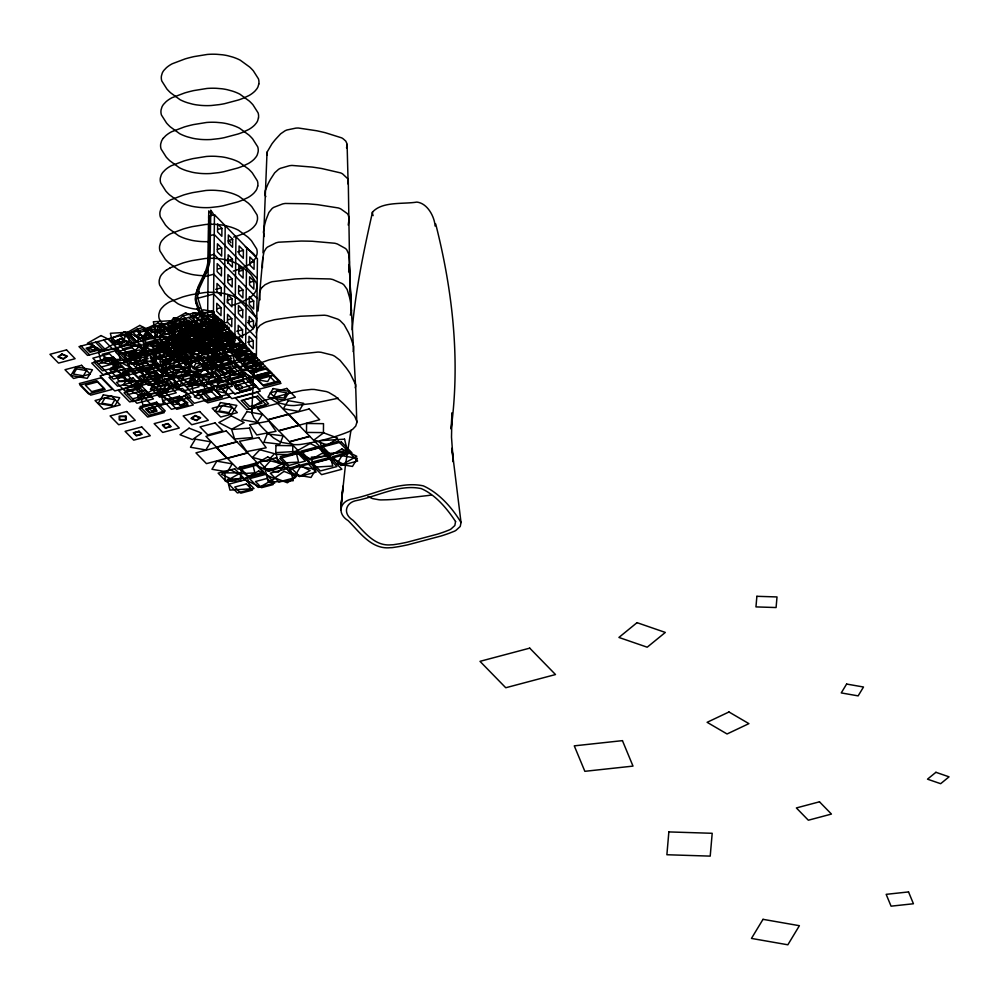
<?xml version="1.0" encoding="UTF-8"?>
<svg xmlns="http://www.w3.org/2000/svg" width="999" height="999" viewBox="0 0 999 999"><rect width="100%" height="100%" fill="white"/><g stroke="black" fill="none" stroke-linecap="round" stroke-linejoin="round"><path stroke-width="1.5" d="M350.324 315.11L351.373 310.951L350.686 303.172A302.884 159.603 0.6 0 0 349.488 297.103L347.128 289.41L343.968 284.965A43.082 22.702 0.6 0 0 342.332 283.654L332.904 279.558A43.069 22.702 0.6 0 0 330.157 278.958L306.556 278.434A302.46 159.378 0.6 0 0 295.067 278.971L272.115 281.706A43.069 22.702 0.6 0 0 269.643 282.555L265.11 284.703L262 287.462M159.977 356.606L163.149 359.852L163.074 368.619L165.572 367.12M213.124 365.584L221.628 367.07L229.995 373.014L230.07 364.26L227.959 362.1M208.566 229.458L208.704 215.322M208.566 230.207L208.441 253.234A90.534 68.132 -44.3 0 1 208.267 258.479A45.117 33.954 -44.3 0 1 205.232 271.94M208.679 218.306L208.754 210.864A50.1 26.399 0.6 0 1 211.388 214.885M210.826 210.314L209.89 261.75L207.53 270.542L199.375 288.286L197.727 295.404A20.979 15.784 -44.3 0 0 197.69 297.627L201.149 308.604A88.836 66.846 -44.3 0 0 206.943 318.231M241.346 342.495L213.424 313.886L214.46 214.685L209.428 216.021L209.328 259.578A44.53 33.504 -44.3 0 1 206.106 272.327A43.257 32.555 -44.3 0 1 205.682 273.164L200.25 283.753A73.352 55.195 -44.3 0 0 198.314 287.724M214.073 324.6L214.111 320.879M214.173 314.922L214.211 311.95M220.517 331.206L220.567 325.986M220.604 322.277L220.642 319.293M220.829 340.347L220.816 342.207L225.986 341.271L231.681 342.395M221.091 307.704L221.004 315.634L216.708 311.238L216.795 303.296L221.091 307.704L216.608 308.891M221.291 287.862L221.216 295.791L216.92 291.396L216.995 283.454L221.291 287.862L215.709 289.348M221.503 268.019L221.416 275.961L217.12 271.553L217.208 263.624L221.503 268.019L217.757 269.018M221.716 248.177L221.628 256.119L217.332 251.711L217.42 243.781L221.716 248.177L217.345 249.338M221.915 228.346L221.84 236.276L217.545 231.88L217.62 223.938L221.915 228.346L217.645 229.483M225.2 225.699L224.163 324.887L213.724 327.66A84.391 63.511 -44.3 0 1 211.813 324.725L211.551 324.3M226.96 337.799L227.023 331.855M227.073 327.385L227.085 325.15M227.322 302.834L227.36 299.113M227.735 263.411L227.784 258.941M227.447 322.24L227.535 314.298L231.83 318.706L231.743 326.636L227.447 322.24L222.04 323.676M232.03 298.863L231.955 306.805L227.66 302.397L227.735 294.468L232.03 298.863L227.897 299.962M232.243 279.021L232.155 286.963L227.859 282.555L227.947 274.625L232.243 279.021L227.797 280.207M232.442 259.191L232.367 267.12L228.072 262.725L228.159 254.782L232.442 259.191L226.723 260.702M232.655 239.348L232.567 247.277L228.284 242.882L228.359 234.952L232.655 239.348L228.434 240.472M233.429 341.433L233.404 344.405L252.722 364.21L252.797 357.517M234.902 335.889L235.939 236.701M239.872 348.027L239.847 351.011A94.068 70.792 -44.3 0 0 239.61 348.813A45.917 34.553 -44.3 0 0 239.485 348.114M239.935 342.083L239.96 339.847M242.557 329.707L242.482 337.65L238.187 333.241L238.262 325.312L242.557 329.707L236.788 331.243M242.769 309.865L242.682 317.807L238.386 313.399L238.474 305.469L242.769 309.865L238.524 311.001M242.982 290.035L242.894 297.964L238.599 293.569L238.686 285.627L242.982 290.035L238.711 291.159M243.182 270.192L243.107 278.122L238.811 273.726L238.886 265.784L243.182 270.192L238.898 271.328M243.394 250.349L243.306 258.291L239.011 253.883L239.098 245.954L243.394 250.349L237.675 251.873M207.03 318.157L213.162 326.436L227.834 336.488A46.304 24.401 0.6 0 1 229.345 337.687L251.036 359.328L256.368 357.904L245.642 346.903L246.678 247.702M246.341 352.41L246.278 357.617L245.342 354.096M253.296 340.709L253.222 348.651L248.926 344.243L249.001 336.313L253.296 340.709L247.702 342.195M253.509 320.879L253.421 328.808L249.126 324.413L249.213 316.471L253.509 320.879L247.602 322.44M253.709 301.036L253.634 308.966L249.338 304.57L249.425 296.628L253.709 301.036L249.425 302.173M253.921 281.194L253.833 289.136L249.55 284.727L249.625 276.798L253.921 281.194L249.575 282.355M254.133 261.363L254.046 269.293L249.75 264.897L249.837 256.955L254.133 261.363L251.323 262.1M255.906 258.017L255.919 256.531L253.409 253.559L245.329 246.828M256.368 357.904L257.417 258.704L214.46 214.685M208.641 221.278L208.654 220.529M208.616 223.514L207.63 317.994L233.404 344.405C221.016 350.199 189.173 356.668 184.865 338.973L193.282 332.105L206.418 336.638C202.298 318.768 170.205 325.349 157.879 331.193L207.63 317.994C212.999 321.591 220.667 326.561 218.981 334.091C213.299 346.703 194.68 344.88 184.865 338.973M461.026 522.514C452.447 508.129 439.11 492.919 423.289 485.851C399.263 480.769 375.749 494.205 352.622 498.876C340.085 500.836 336.388 513.449 348.164 520.654C359.827 532.317 371.503 549.687 390.284 547.689A12.25 6.456 0.6 0 0 392.757 547.564L399.15 546.553A170.379 89.785 0.6 0 0 407.904 544.792L441.271 535.939A170.379 89.785 0.6 0 0 449.163 533.279L454.483 531.181A12.25 6.456 0.6 0 0 456.131 530.219L460.239 526.461L461.026 522.514L452.097 449.862M153.896 337.013L153.883 337.799L143.007 327.572L137.175 329.121L128.721 333.404L124.226 331.943L120.817 334.378L112.138 337.799L163.674 390.621L263.162 364.21L253.059 359.752M213.137 317.595L217.208 316.521L220.217 320.192L87.562 355.407L78.971 346.603L211.626 311.388L280.344 381.818L263.761 386.226L195.042 315.796L195.105 312.65L182.879 315.896L178.459 320.192L173.564 317.794L170.404 323.002L161.875 324.6L158.017 323.102L145.292 328.996L143.007 327.572M200.287 312.437C195.192 305.195 193.694 295.629 198.314 287.724M262.987 252.897L267.033 152.198L271.915 143.881A243.993 128.571 0.6 0 1 275.499 139.385L280.694 133.779L285.065 130.782A34.703 18.282 0.6 0 1 286.888 129.995L295.929 128.109A34.69 18.282 0.6 0 1 298.301 128.009L316.671 130.757A243.644 128.396 0.6 0 1 325.262 132.705L341.708 137.874A34.69 18.282 0.6 0 1 343.231 138.849L345.766 141.096L346.953 143.631A34.703 18.282 0.6 0 1 347.153 144.892L346.528 147.927M191.571 327.41L195.779 331.718L195.642 337.799L196.453 337.175M373.114 215.634A93.706 49.376 0.6 0 1 372.839 214.847L372.365 212.912A6.731 3.546 0.6 0 1 372.452 212.2C382.043 201.186 403.259 204.333 416.845 202.085C427.572 203.247 434.553 216.87 435.089 226.024M251.76 412.437L253.758 371.353A44.505 23.452 0.6 0 1 254.158 369.755L257.492 365.11M187.263 324.937L187.05 328.996L184.815 323.077M258.054 310.989L262.899 257.442L263.998 251.873L266.096 248.389A41.633 21.941 0.6 0 1 267.482 247.078L275.936 242.869A41.633 21.941 0.6 0 1 278.496 242.208L301.186 241.046A292.357 154.058 0.6 0 1 312.35 241.258L334.902 243.257A41.633 21.941 0.6 0 1 337.412 244.006L345.529 248.514A41.633 21.941 0.6 0 1 346.803 249.875L348.826 254.333L349.338 261.85A292.769 154.271 0.6 0 1 349.101 267.732M349.101 267.732L348.663 271.853M352.197 329.782C355.582 290.022 363.736 250.849 372.527 211.988M340.871 507.729L345.442 465.059L350.986 430.232M185.439 328.271L186.076 322.14M205.245 353.384L205.906 347.24M262.899 257.442L262.625 260.252A292.769 154.271 0.6 0 0 262.4 266.134L262.412 267.557M251.923 353.409L254.757 353.908L254.57 355.407L155.082 381.818L156.294 370.741L162.063 370.741L171.666 377.422L174.438 376.036M209.216 240.022L209.103 241.296A20.417 15.36 -44.3 0 0 209.078 242.045A23.152 17.42 -44.3 0 0 209.315 244.967M267.033 152.198L266.983 153.521A34.94 18.407 0.6 0 0 267.183 154.77L267.295 155.195M134.028 350.237L129.308 355.407L228.808 328.996L229.133 327.372L224.775 326.698M348.239 225.075L349.138 218.444L348.214 214.972A39.685 20.904 0.6 0 0 347.315 213.599L340.647 208.828A39.673 20.904 0.6 0 0 338.436 207.967L317.52 204.67A278.609 146.816 0.6 0 0 306.993 203.784L285.239 203.459A39.673 20.904 0.6 0 0 282.667 203.921L273.714 207.367A39.685 20.904 0.6 0 0 272.103 208.516L268.881 212.5L266.146 219.493A278.996 147.015 0.6 0 0 264.61 225.037L263.411 232.168L264.323 236.488M143.656 345.092L145.891 351.011L146.541 348.039M209.99 348.164L212.824 355.407L213.586 351.848M187.7 326.036L187.05 328.996L189.211 322.377L200.075 319.493M172.065 364.872L174.076 366.945L171.666 377.422L169.268 376.248M348.151 184.116L347.103 144.48M212.824 355.407L214.548 348.901L209.715 343.943M163.674 390.621L166.533 380.045L164.81 378.284M169.793 376.973L180.257 386.226L183.117 375.649L181.393 373.888M162.825 345.367L162.475 346.603L159.578 337.4L160.389 334.44M159.578 337.4L170.841 338.336L172.053 333.903M204.058 323.089L203.634 324.6L201.848 320.155M204.57 321.266L204.995 319.755L207.705 319.043M228.846 349.263L229.408 351.011L229.907 349.2M146.029 330.669L140.197 332.217L137.3 342.207L136.388 341.758M145.891 351.011L148.052 344.38L158.916 341.508M187.937 350.187L187.65 351.011L195.717 349.5L206.044 351.161L207.542 348.451M205.12 345.442L204.233 346.603L196.803 341.283L197.627 338.898M190.235 331.93L181.943 334.078L179.058 342.207L170.841 338.336M150.387 357.255L154.483 359.815L156.818 353.371L167.67 350.487M222.889 363.186L221.416 364.21L223.739 357.767L234.603 354.882M226.985 333.042L237.4 337.799L137.899 364.21L141.034 355.981L149.176 353.821M211.101 363.311L204.832 368.619L197.515 360.639L192.158 362.762L188.249 373.014L185.514 371.69L196.84 381.818L201.586 371.353L204.982 368.918L213.424 377.422L211.813 366.084M216.109 358.229L207.954 360.389L204.832 368.619L203.421 368.144M170.966 333.154L162.288 325.312L158.142 327.535L153.883 337.799L155.719 336.226M205.12 271.915L197.927 287.188L195.654 295.954A20.979 15.784 -44.3 0 0 195.617 298.177L199.076 309.153M138.411 341.121L137.3 342.207L128.896 333.778L125.487 336.213L120.729 346.603L129.258 345.005L139.173 346.74L140.747 344.143M189.448 328.621L192.283 322.677M199.063 352.847L201.91 346.903M236.663 337.437L239.51 337.999L245.991 346.603L146.491 373.014L156.281 360.065M174.038 329.333L170.467 333.404L180.332 324.737L181.905 322.14M221.628 367.07L223.202 364.46M252.397 357.804L254.757 353.908M176.211 353.246L184.827 354.807L188.149 349.538M163.199 138.362L165.634 135.802A41.933 22.09 0.6 0 1 167.894 134.016A37.313 19.668 0.6 0 1 171.578 131.768L184.415 126.923A95.629 50.387 0.6 0 1 193.344 124.613L206.606 122.465A37.313 19.668 0.6 0 1 212.263 122.24A41.933 22.09 0.6 0 1 216.371 122.34L221.753 122.815A33.629 17.72 0.6 0 1 226.935 123.714L231.818 125.037A41.933 22.09 0.6 0 1 235.252 126.261A37.313 19.668 0.6 0 1 239.573 128.234L248.951 135.065A96.466 50.837 0.6 0 1 252.635 138.849L257.717 146.828A37.375 19.693 0.6 0 1 258.242 149.813A41.958 22.103 0.6 0 1 258.104 151.973L257.28 154.808A33.554 17.682 0.6 0 1 256.119 156.868L254.495 158.841A39.985 21.066 0.6 0 1 250.936 161.863A37.2 19.605 0.6 0 1 248.276 163.549L242.332 166.333A66.259 34.915 0.6 0 1 237.7 168.019L223.876 171.691A66.259 34.915 0.6 0 1 218.531 172.652L210.714 173.514A37.2 19.605 0.6 0 1 206.556 173.651A39.985 21.066 0.6 0 1 199.763 173.364L195.754 172.889A33.554 17.682 0.6 0 1 191.883 172.165L187 170.841A41.958 22.103 0.6 0 1 183.566 169.63A37.375 19.693 0.6 0 1 179.258 167.657L169.88 160.814A96.466 50.837 0.6 0 1 166.184 157.03L161.114 149.051A37.313 19.668 0.6 0 1 160.589 146.079A41.933 22.09 0.6 0 1 160.714 143.906L161.551 141.071A33.629 17.72 0.6 0 1 163.199 138.362M159.353 330.244L160.452 330.257M160.427 330.494L159.365 330.482M175.275 336.351L176.361 336.376M171.766 341.396L172.852 341.408M176.336 336.613L168.094 330.869A96.466 50.837 0.6 0 1 164.41 327.085L159.328 319.106A37.313 19.668 0.6 0 1 158.804 316.121A41.933 22.09 0.6 0 1 158.941 313.961L159.765 311.126A33.629 17.72 0.6 0 1 161.413 308.404L163.848 305.856A41.933 22.09 0.6 0 1 166.109 304.058A37.313 19.668 0.6 0 1 169.793 301.81L182.63 296.965A95.629 50.387 0.6 0 1 191.558 294.668L204.832 292.52A37.313 19.668 0.6 0 1 210.477 292.282A41.933 22.09 0.6 0 1 214.585 292.382L219.98 292.869A33.629 17.72 0.6 0 1 225.162 293.768L230.045 295.092A41.933 22.09 0.6 0 1 233.479 296.303A37.313 19.668 0.6 0 1 237.787 298.289L247.165 305.12A96.466 50.837 0.6 0 1 250.861 308.903L255.931 316.883A37.375 19.693 0.6 0 1 256.456 319.867A41.958 22.103 0.6 0 1 256.318 322.028L255.494 324.862A33.554 17.682 0.6 0 1 254.333 326.923L252.71 328.883A39.985 21.066 0.6 0 1 249.151 331.918A37.2 19.605 0.6 0 1 246.503 333.591L240.559 336.376A66.259 34.915 0.6 0 1 235.914 338.074L222.103 341.733A66.259 34.915 0.6 0 1 216.746 342.694L208.928 343.569A37.2 19.605 0.6 0 1 204.77 343.706A39.985 21.066 0.6 0 1 197.977 343.419L193.968 342.944A33.554 17.682 0.6 0 1 190.097 342.22L185.215 340.896A41.958 22.103 0.6 0 1 181.793 339.685A37.375 19.693 0.6 0 1 177.472 337.699L175.3 336.613M172.79 341.683L171.753 341.608M187.787 325.249L188.886 325.262M188.861 325.499L187.8 325.474M172.115 346.79L173.202 346.815M173.202 347.028L172.115 347.028M175.724 351.885L176.811 351.91M197.44 327.173L198.526 327.197M176.786 352.147L175.762 352.16M198.501 327.435L197.427 327.385M208.691 318.956L209.79 318.968M209.765 319.205L208.716 319.205M181.506 356.418L182.605 356.443M182.58 356.668L181.556 356.693M192.869 348.114L193.956 348.139M214.473 323.476L215.572 323.501M193.943 348.351L192.932 348.414M215.547 323.738L214.498 323.738M218.094 328.571L219.181 328.596M219.168 328.808L218.094 328.808M202.472 350.037L203.571 350.062M203.496 350.337L202.472 350.274M218.431 333.978L219.53 333.991M214.922 339.011L216.021 339.036M219.505 334.228L218.444 334.215M215.996 339.273L214.947 339.273M212.712 349.937L213.811 349.95M213.786 350.187L212.737 350.187M222.327 348.102L223.426 348.127M223.351 348.401L222.315 348.314M230.844 345.117L231.93 345.142M231.93 345.354L230.844 345.354M229.408 351.011L234.315 345.167M174.363 328.958L175.012 328.221M217.27 327.697L212.225 333.404L211.126 329.695M236.85 356.843L237.987 359.815L242.27 355.032M243.556 353.609L244.842 352.172M169.917 352.435L171.066 355.407L175.462 350.599M199.613 356.119L196.241 359.815L184.827 354.807M193.094 351.66L198.214 346.166M193.157 329.358L198.289 323.863M185.402 336.151L179.058 342.207L177.51 340.072M206.044 351.161L196.241 359.815L194.655 358.666M129.308 355.407L139.173 346.74M198.014 343.494L206.418 336.638M195.042 315.796L203.546 309.84L213.461 311.576L211.626 311.388M187.612 349.775L195.017 345.08M196.353 330.457L203.784 325.761M146.491 373.014L148.314 372.015M178.496 325.699L177.697 325.724M181.756 363.137L179.133 363.848M170.155 267.807L182.992 262.962A95.629 50.387 0.6 0 1 191.92 260.652L205.182 258.504A37.313 19.668 0.6 0 1 210.839 258.279A41.933 22.09 0.6 0 1 214.935 258.379L220.329 258.853A33.629 17.72 0.6 0 1 225.512 259.765L230.394 261.076A41.933 22.09 0.6 0 1 233.828 262.3A37.313 19.668 0.6 0 1 238.137 264.273L247.527 271.116A96.466 50.837 0.6 0 1 251.211 274.887L256.281 282.867A37.375 19.693 0.6 0 1 256.805 285.851A41.958 22.103 0.6 0 1 256.681 288.012L255.844 290.846A33.554 17.682 0.6 0 1 254.695 292.907L253.072 294.88A39.985 21.066 0.6 0 1 249.513 297.914A37.2 19.605 0.6 0 1 246.853 299.588L240.909 302.372A66.259 34.915 0.6 0 1 236.276 304.058L232.917 305.095M155.082 381.818L156.743 380.994M157.305 380.719L158.404 380.169M137.899 364.21L140.047 363.186M141.346 362.575L142.208 362.162M168.282 327.635L168.843 327.572M190.409 372.14L188.249 373.014L179.907 365.397L174.076 366.945M191.496 371.703L193.119 371.054M168.019 327.085L168.631 327.048M206.094 321.953L215.484 318.381M175.799 357.23L185.19 353.658M183.042 347.177L192.545 343.681M198.789 331.843L208.379 328.409M177.697 325.224L178.384 325.224M208.766 324.013L218.656 320.829M172.627 354.782L182.517 351.586M233.629 237.075L236.988 236.039A66.259 34.915 0.6 0 0 241.621 234.353L247.565 231.568A37.2 19.605 0.6 0 0 250.225 229.895A39.985 21.066 0.6 0 0 253.783 226.86L255.407 224.887A33.554 17.682 0.6 0 0 256.556 222.827L257.392 219.992A41.958 22.103 0.6 0 0 257.517 217.832A37.375 19.693 0.6 0 0 257.005 214.847L251.923 206.868A96.466 50.837 0.6 0 0 248.239 203.084L238.848 196.254A37.313 19.668 0.6 0 0 234.54 194.281A41.933 22.09 0.6 0 0 231.106 193.057L226.224 191.746A33.629 17.72 0.6 0 0 221.041 190.834L215.659 190.359A41.933 22.09 0.6 0 0 211.551 190.26A37.313 19.668 0.6 0 0 205.894 190.484L192.632 192.632A95.629 50.387 0.6 0 0 183.704 194.942L170.866 199.788A37.313 19.668 0.6 0 0 167.183 202.035A41.933 22.09 0.6 0 0 164.91 203.821L162.487 206.381A33.629 17.72 0.6 0 0 160.839 209.091L160.002 211.925A41.933 22.09 0.6 0 0 159.877 214.098A37.313 19.668 0.6 0 0 160.402 217.07L165.472 225.062A96.466 50.837 0.6 0 0 169.156 228.833L178.546 235.677A37.375 19.693 0.6 0 0 182.854 237.65A41.958 22.103 0.6 0 0 186.289 238.873L191.171 240.185A33.554 17.682 0.6 0 0 195.042 240.909L199.051 241.383A39.985 21.066 0.6 0 0 205.844 241.671A37.2 19.605 0.6 0 0 208.591 241.608M233.267 271.091L236.626 270.055A66.259 34.915 0.6 0 0 241.271 268.356L247.215 265.572A37.2 19.605 0.6 0 0 249.875 263.898A39.985 21.066 0.6 0 0 253.434 260.864L255.045 258.891A33.554 17.682 0.6 0 0 256.206 256.843L257.03 254.008A41.958 22.103 0.6 0 0 257.168 251.848A37.375 19.693 0.6 0 0 256.643 248.863L251.573 240.884A96.466 50.837 0.6 0 0 247.877 237.1L238.499 230.257A37.313 19.668 0.6 0 0 234.191 228.284A41.933 22.09 0.6 0 0 230.757 227.073L225.874 225.749A33.629 17.72 0.6 0 0 220.692 224.85L215.297 224.363A41.933 22.09 0.6 0 0 211.189 224.263A37.313 19.668 0.6 0 0 205.544 224.5L192.27 226.636A95.629 50.387 0.6 0 0 183.354 228.946L170.504 233.791A37.313 19.668 0.6 0 0 166.821 236.039A41.933 22.09 0.6 0 0 164.56 237.837L162.125 240.384A33.629 17.72 0.6 0 0 160.477 243.107L159.653 245.941A41.933 22.09 0.6 0 0 159.515 248.102A37.313 19.668 0.6 0 0 160.04 251.086L165.122 259.066A96.466 50.837 0.6 0 0 168.806 262.849L178.184 269.68A37.375 19.693 0.6 0 0 182.505 271.666A41.958 22.103 0.6 0 0 185.926 272.877L190.809 274.201A33.554 17.682 0.6 0 0 194.68 274.925L198.689 275.399A39.985 21.066 0.6 0 0 204.121 275.674M195.392 298.888L213.636 294.043L256.581 338.062M199.95 313.324L198.976 311.713A49.987 37.612 -44.3 0 1 197.315 308.479L200.324 307.667M185.589 318.756L163.749 324.55L175.062 336.139L196.903 330.344L182.879 315.896M213.424 313.886L202.947 316.671A83.466 62.8 -44.3 0 1 201.298 314.161M187.362 323.089L200.662 319.555M227.597 319.83L231.83 318.706M122.865 348.801L139.448 344.405M164.323 337.799L180.906 333.404L189.498 342.207L172.914 346.603M205.782 326.798L222.365 322.402M208.154 323.002L211.326 326.248L214.036 325.524M161.251 339.997L200.637 329.545L209.228 338.349L192.645 342.757L184.053 333.953M206.855 327.897L223.439 323.501M195.779 331.718L207.605 328.584M146.204 345.092L158.029 341.958M207.717 328.771L197.54 331.468L195.642 337.799L194.38 330.856L191.234 327.56M123.014 354.308L139.598 349.9L148.189 358.703L127.46 364.21L136.051 373.014M168.619 342.207L152.035 346.603L160.627 355.407M181.056 338.898L197.64 334.503L206.231 343.306M210.077 331.193L226.661 326.798M211.376 332.317L223.589 329.071M98.364 363.661L110.577 360.414L116.908 366.908M214.485 335.502L226.698 332.255M127.31 358.703L110.727 363.112L102.148 354.308L118.731 349.9L148.789 380.719L132.205 385.114L123.614 376.311M131.456 357.605L148.039 353.209M168.769 347.702L152.185 352.11L143.594 343.306L160.177 338.898L169.842 348.801L186.426 344.405M230.956 331.206L193.644 341.109L185.052 332.305L201.636 327.897L210.227 336.7M192.72 342.62L208.978 338.311M101.436 366.958L118.019 362.562L109.44 353.758L92.857 358.154L113.249 379.071L202.385 355.407L210.976 364.21L194.393 368.619L153.584 326.798M215.447 336.7L232.03 332.305M129.458 360.914L112.875 365.309L121.466 374.113M133.604 359.815L150.187 355.407M175.062 348.801L191.646 344.405L200.237 353.209M216.521 337.799L233.104 333.404M218.669 340.01L235.252 335.602M122.215 367.058L109.99 370.304L116.321 376.798L128.534 373.551M163.149 359.852L174.001 356.968M214.548 348.901L224.725 346.203M213.137 349.5L226.436 345.979M158.779 364.21L109.028 377.41L117.62 386.213L134.203 381.818L125.612 373.014M241.696 342.207L162.924 363.112L154.333 354.308L170.916 349.9L217.083 397.227M201.636 353.908L205.707 352.822M227.26 348.813L243.843 344.405M241.646 347.964L245.642 346.903M184.877 364.21L201.461 359.815M230.482 352.11L247.065 347.702M233.928 349.413L237.088 352.659L249.3 349.413L254.57 355.407M146.641 378.521L163.224 374.113L154.633 365.309M192.245 366.408L175.662 370.816L167.07 362.013M204.683 363.112L221.266 358.716L212.675 349.912M233.704 355.407L250.274 351.011M152.934 379.62L169.518 375.212M190.247 369.717L173.664 374.113L165.072 365.309M235.851 357.617L252.422 353.209M166.533 380.045L171.503 378.733M183.117 375.649L188.087 374.325M193.469 373.014L210.052 368.619L177.834 335.602M239.061 360.914L255.644 356.506M230.07 364.26L240.934 361.376M153.084 385.114L169.668 380.719L178.259 389.523M198.689 373.014L182.105 377.422L190.697 386.226M240.135 362.013L256.718 357.617M128.284 394.468L144.867 390.072L153.459 398.876L136.875 403.271L126.336 392.332M196.691 376.323L213.274 371.915M242.282 364.21L258.866 359.815M202.023 376.361L214.236 373.114L220.567 379.608L208.341 382.842M132.655 398.813L144.88 395.579L138.549 389.086M159.528 391.72L142.944 396.128L134.353 387.325L150.936 382.917L176.698 409.328L193.282 404.932L184.703 396.128L168.119 400.524M248.726 370.816L265.309 366.421M205.27 385.127L221.853 380.719L211.126 369.717L227.71 365.309L236.288 374.113M250.874 373.014L267.457 368.619M208.491 388.424L225.075 384.016L234.74 393.931L251.323 389.523L242.732 380.719L226.149 385.127M254.096 376.323L270.679 371.915M213.711 388.424L197.128 392.819L205.719 401.623L222.302 397.227L196.541 370.816M255.17 377.422L271.753 373.014M226.398 385.164L242.657 380.856M170.267 402.722L153.684 407.13L145.092 398.326M211.713 391.72L195.13 396.128L186.551 387.325L244.58 371.915L253.172 380.719L236.588 385.127L227.997 376.323M215.859 390.621L232.442 386.226L223.851 377.422M257.317 379.62L273.901 375.224M233.666 392.819L194.281 403.284L185.702 394.48L202.273 390.072L210.864 398.876M262.687 385.127L279.27 380.719M234.827 393.793L251.074 389.485M338.349 398.201L312.962 403.434L294.368 405.532A20.929 11.026 0.6 0 1 291.271 405.494A38.424 20.255 0.6 0 1 288.311 405.269L276.885 402.422A44.805 23.614 0.6 0 1 274.625 401.323L270.18 398.139M169.593 343.419L157.168 346.641L163.449 353.234L175.886 350.012L166.383 340.035L178.809 336.813L185.102 343.419L172.665 346.628M167.008 344.942L170.155 348.239L182.58 345.017L183.217 345.766M186.264 343.918L187.113 344.193M210.889 326.061L221.491 323.576M169.793 352.035L180.394 349.538M179.92 343.893L191.021 342.095M200.25 333.454L211.401 331.718M212.387 328.196L223.589 326.548M167.695 349.051L178.896 347.402M213.274 330.369L224.862 329.695M166.421 345.904L178.009 345.229M186.426 344.618L186.264 344.655M200.737 335.239L212.412 335.314M178.871 340.284L190.547 340.359M213.411 332.53L225.062 332.967M166.221 342.645L177.872 343.082M193.282 332.105C173.801 328.184 163.436 349.4 183.654 357.605M198.339 309.403L194.33 308.928A33.554 17.682 0.6 0 1 190.459 308.204L185.577 306.893A41.958 22.103 0.6 0 1 182.143 305.669A37.375 19.693 0.6 0 1 177.834 303.696L168.444 296.853A96.466 50.837 0.6 0 1 164.76 293.082L159.69 285.102A37.313 19.668 0.6 0 1 159.166 282.118A41.933 22.09 0.6 0 1 159.291 279.957L160.127 277.11A33.629 17.72 0.6 0 1 161.776 274.4L164.198 271.84A41.933 22.09 0.6 0 1 166.471 270.055M196.803 341.283L185.439 340.11L187.65 351.011L184.49 347.265M212.812 334.628L224.138 336.213M167.145 339.398L178.471 340.971M206.056 316.034L200.387 315.047L203.634 324.6L203.634 322.777M173.564 317.794L180.644 319.043M170.404 323.002L180.332 324.737M244.53 357.867L252.335 359.428M220.529 361.114L223.364 361.613M153.596 356.718L156.431 357.205M146.204 361.176L154.708 362.662M233.466 336.925L234.453 337.15M235.427 337.362L237.4 337.799M211.476 336.563L221.965 339.348M169.318 336.263L179.808 339.036M211.551 317.207L220.217 320.192M124.226 331.943L128.896 333.778M120.817 334.378L125.487 336.213M202.647 368.007L204.982 368.918M198.077 369.992L201.586 371.353M209.453 338.236L218.469 342.207M172.815 333.404L181.83 337.375M200.449 344.867L204.233 346.603L204.32 338.411L201.411 335.439M219.118 330.457L213.724 327.66M220.467 331.131L221.79 331.805M158.017 323.102L162.288 325.312M153.871 325.312L158.142 327.535M222.452 332.155L223.426 332.667M367.907 496.491L372.577 498.601L378.783 499.737A11.001 5.794 0.6 0 0 380.994 499.912L387 499.787A152.997 80.619 0.6 0 0 395.392 499.275L428.259 495.504A152.997 80.619 0.6 0 0 431.243 495.017M195.467 359.215L197.515 360.639M190.11 361.326L192.158 362.762M158.466 327.048L165.434 332.043M225.874 343.531L232.792 348.539M206.83 339.523L213.624 344.58M177.66 331.031L184.453 336.089M233.604 341.383A73.339 55.195 -44.3 0 1 233.366 344.418L226.798 337.849L217.832 331.905A69.306 36.526 0.6 0 1 209.653 325.774M163.074 325.399L169.318 330.644M162.525 368.156L163.074 368.619L159.815 361.638M221.99 344.917L228.184 350.174M210.314 256.219L209.603 255.544L214.048 254.37L256.993 298.389M247.702 356.306L254.795 363.661L254.57 361.476M246.303 354.957L245.617 354.27M257.205 278.546L214.261 234.528L209.378 235.826A46.891 24.713 0.6 0 1 210.352 237.325M256.793 318.219L213.848 274.201L203.883 276.848A42.083 22.178 0.6 0 0 204.308 277.997M217.208 316.521L228.808 328.996M249.3 349.413L242.982 342.932L245.991 346.603M275.012 381.78L268.681 375.287L256.468 378.534L262.799 385.015M207.829 323.089L212.038 327.41L212.225 333.404L211.326 326.248M233.591 349.5L237.799 353.821L221.553 358.129L217.345 353.821M195.105 312.65L197.215 314.81M190.896 316.895L199.488 325.699M220.966 347.702L212.375 338.898L195.792 343.306L204.383 352.11M233.853 360.914L242.432 369.717M188.823 317.445L197.415 326.248M221.041 350.462L212.45 341.658L150.262 358.154L158.853 366.958M200.499 329.782L215.235 344.88L186.788 352.422L172.053 337.325M195.142 326.735L188.823 320.254L170.379 325.15L176.711 331.631M245.779 378.633L252.11 385.127L239.897 388.361L233.566 381.88M217.008 353.908L220.18 357.142L221.416 364.21M182.605 319.093L191.196 327.897M211.001 350.462L217.782 357.405L204.708 360.876L197.927 353.933M234.453 374.5L227.685 367.557L214.61 371.029L221.378 377.972M182.605 321.903L188.923 328.384M178.459 320.192L229.995 373.014M176.598 323.501L182.929 329.982M174.313 321.291L182.904 330.095M206.531 354.308L215.122 363.112L231.706 358.716L223.114 349.912L204.458 354.857L195.866 346.054M217.27 365.309L225.849 374.113M172.24 321.84L180.831 330.644M204.795 357.142L207.954 360.389M170.167 322.39L178.759 331.193M213.124 366.408L221.703 375.212M166.021 323.501L174.613 332.305M161.875 324.6L213.424 377.422M221.004 396.116L214.685 389.622L202.46 392.869L208.791 399.35M166.671 345.105L170.879 349.413L154.633 353.721L150.412 349.413M149.438 327.897L158.029 336.7M145.292 328.996L196.84 381.818M143.232 329.545L151.811 338.349M166.845 353.758L175.437 362.562M137.175 329.121L140.197 332.217M137.013 331.193L145.592 339.997M143.831 340.06L148.052 344.38M150.087 349.5L153.247 352.747L154.483 359.815M132.867 332.292L141.446 341.096M175.812 376.311L184.403 385.114M128.721 333.404L180.257 386.226M126.648 333.953L135.227 342.757M124.575 334.503L133.154 343.306M137.874 352.747L141.034 355.981M120.429 335.602L129.008 344.405M144.043 359.815L152.635 368.619M165.822 392.819L174.413 401.623L190.984 397.227L182.405 388.424L132.655 401.623L124.063 392.819L140.647 388.424L149.238 397.227M107.992 338.898L116.583 347.702M103.846 339.997L112.437 348.801M97.627 341.646L106.219 350.449M129.833 374.662L121.241 365.859L102.585 370.816L94.006 362.013L110.577 357.605L119.168 366.408M95.554 342.195L104.146 350.999M91.409 343.306L100 352.11M81.044 346.054L89.635 354.857M245.279 353.921L240.26 348.239M178.796 330.781L181.943 334.078M179.445 341.72L182.58 345.017M207.018 322.927L209.778 325.736A57.393 30.245 0.6 0 1 205.007 318.693M168.244 323.926L173.177 329.533M218.132 346.004L223.014 351.636M183.541 346.141L184.166 346.89M176.811 339.136L177.335 339.835M201.91 315.959L200.699 314.011M200.487 314.185L201.224 315.347A27.398 14.436 0.6 0 0 201.81 316.221M203.858 340.297L207.442 346.178M183.841 329.42L187.425 335.302M243.356 362.912L246.578 368.619L242.307 358.778M173.876 322.852L177.223 328.771M176.436 358.516L179.658 364.21L175.387 354.383M200.324 313.361L198.489 309.415M214.098 346.765L217.395 352.697M210.327 322.14L209.852 321.266M265.846 196.678L265.609 196.229A37.562 19.793 0.6 0 1 265.072 194.905L265.185 190.821L267.894 184.253A262.312 138.224 0.6 0 1 270.554 179.196L274.663 172.839L278.559 169.331A37.313 19.655 0.6 0 1 280.307 168.356L289.448 165.709A37.3 19.655 0.6 0 1 291.958 165.434L312.212 167.07A261.938 138.024 0.6 0 1 321.853 168.556L340.671 172.914A37.3 19.655 0.6 0 1 342.545 173.851L347.714 178.709A37.313 19.655 0.6 0 1 348.264 180.032L349.862 282.492L355.569 386.201A44.805 23.614 0.6 0 1 355.169 387.799M217.395 334.94L220.816 342.207L216.396 331.83M160.689 342.17L162.475 346.603M254.27 375.262L253.696 373.039M198.264 308.728L197.939 307.342M226.798 337.849L225.974 334.365M179.857 322.202L181.331 328.321M209.99 347.202L211.438 353.321M435.701 223.988C452.697 290.921 460.452 360.289 451.086 429.021L452.023 412.837L451.498 437.137L453.284 461.963L451.86 448.289M223.601 322.365L224.126 325.199L223.539 322.015M260.027 299.862L259.615 292.632L260.914 288.898A43.082 22.702 0.6 0 1 262 287.462M237.088 352.659L237.987 359.815M170.155 348.239L171.066 355.407M252.497 362.025L252.722 364.21M351.373 310.951L349.275 264.797L351.086 306.081M356.768 421.64L355.632 384.515L350.212 373.626A312.912 164.885 0.6 0 0 346.079 367.682L339.997 360.277L334.702 356.231A44.505 23.452 0.6 0 0 332.442 355.132L321.066 352.285A44.493 23.452 0.6 0 0 318.019 352.048L294.23 354.695A312.462 164.66 0.6 0 0 283.029 356.78L269.043 359.89L261.451 362.612A44.493 23.452 0.6 0 0 260.764 362.999M161.988 367.694L162.063 370.741M256.268 332.979L256.768 329.945A43.993 23.189 0.6 0 1 257.53 328.409L260.015 325.399L264.073 322.914A43.993 23.177 0.6 0 1 266.371 321.89L274.463 319.705L288.936 317.582A308.916 162.787 0.6 0 1 300.424 316.258L324.425 315.209A43.993 23.177 0.6 0 1 327.36 315.634L337.874 319.168A43.993 23.189 0.6 0 1 339.847 320.392L344.106 324.687L348.351 332.342A309.365 163.024 0.6 0 1 351.036 338.424L353.609 346.266L353.359 351.086A44.293 23.339 0.6 0 1 353.134 351.598M200.562 340.522L200.587 346.678M190.697 328.933L190.722 335.077M166.346 270.242A37.313 19.668 0.6 0 1 170.03 268.007M253.996 357.904A45.892 34.54 -44.3 0 1 254.508 361.488M210.739 210.327A49.376 26.024 0.6 0 1 213.898 215.26M240.722 341.396A28.659 15.097 0.6 0 1 239.023 340.559M250.712 357.917A43.719 32.892 -44.3 0 1 250.999 359.34M209.303 240.035A21.803 11.489 0.6 0 0 209.34 240.672A24.638 18.544 -44.3 0 1 209.291 237.687M213.611 327.722A42.283 22.278 0.6 0 1 207.38 323.301M205.357 321.191A42.283 22.278 0.6 0 1 202.635 316.695M224.4 333.191A54.308 28.621 0.6 0 1 228.396 335.789M219.443 319.518A58.766 30.969 0.6 0 1 222.29 320.517M209.378 216.034A49.126 25.887 0.6 0 1 210.227 217.595M197.29 304.882A24.313 12.812 0.6 0 1 195.542 298.888M198.689 293.269A44.043 33.142 -44.3 0 1 199.313 291.995M200.212 311.863A21.079 11.114 0.6 0 1 197.303 308.466M228.222 241.109A2.797 1.474 0.6 0 1 230.744 242.732M248.227 320.691A2.797 1.474 0.6 0 1 248.289 323.114M204.87 318.781A88.836 66.846 -44.3 0 1 199.138 309.103M217.745 331.98A89.048 67.008 -44.3 0 1 212.999 324.338M252.048 359.165A45.892 34.54 -44.3 0 1 252.435 362.038M244.655 352.048A47.09 35.44 -44.3 0 1 245.304 354.108M205.507 321.104A103.347 77.76 -44.3 0 1 204.096 319.193M306.581 423.489L306.481 432.417L323.426 432.592L323.514 423.663L306.581 423.489M455.569 521.54L454.845 525.511L451.111 528.933A11.139 5.869 0.6 0 1 449.612 529.807L444.78 531.718A154.882 81.618 0.6 0 1 437.599 534.128L407.267 542.182A154.882 81.618 0.6 0 1 399.3 543.793L393.494 544.705A11.139 5.869 0.6 0 1 391.258 544.817C374.175 546.628 363.561 530.844 352.959 520.242C342.245 513.686 345.617 502.222 357.018 500.437C378.034 496.203 399.413 483.978 421.253 488.598C435.714 494.88 447.19 508.803 455.569 521.54M275.961 445.467L275.712 454.37L292.607 454.632L292.844 445.729L275.961 445.467M174.962 325.699L172.977 348.526L216.321 349.9L218.306 327.073L174.962 325.699M186.039 332.18L185.115 342.782L205.245 343.419L206.169 332.817L186.039 332.18M668.855 831.917L666.882 854.744L710.214 856.118L712.2 833.291L668.855 831.917M756.88 596.303L755.956 606.905L776.086 607.542L777.01 596.94L756.88 596.303M342.969 486.351L340.759 509.64L342.969 486.351M356.743 422.727L355.744 426.036L352.909 429.058A38.661 20.367 0.6 0 1 351.173 430.332A21.066 11.101 0.6 0 1 349.101 431.543C333.529 437.937 316.983 442.058 300.349 444.48A21.066 11.101 0.6 0 1 297.252 444.642A38.661 20.367 0.6 0 1 294.255 444.617L282.193 442.52A45.08 23.751 0.6 0 1 279.683 441.57L273.439 437.874L265.622 430.856A314.835 165.896 0.6 0 1 260.102 425.199L253.821 417.769L251.773 412.962A44.78 23.601 0.6 0 1 251.785 411.338L252.784 408.029L255.607 405.045A44.768 23.589 0.6 0 1 257.367 403.721L264.285 400.487L277.485 396.466A314.385 165.672 0.6 0 1 288.149 393.643L302.148 390.434L311.238 389.423A44.768 23.589 0.6 0 1 314.31 389.46L326.323 391.558A44.78 23.601 0.6 0 1 328.846 392.507L335.09 396.203L342.907 403.221A314.835 165.896 0.6 0 1 348.426 408.878L354.707 416.308L356.755 421.103A45.08 23.751 0.6 0 1 356.743 422.727M182.48 332.817L184.028 332.879L182.492 332.792M204.133 331.268L205.644 331.331L204.146 331.206M207.268 342.694L208.803 342.757L207.293 342.607M258.816 83.953L257.992 86.788A33.554 17.682 0.6 0 1 256.83 88.849L255.207 90.822A39.985 21.066 0.6 0 1 251.648 93.844A37.2 19.605 0.6 0 1 248.988 95.529L243.044 98.302A66.259 34.915 0.6 0 1 238.411 100L224.588 103.671A66.259 34.915 0.6 0 1 219.243 104.62L211.426 105.494A37.2 19.605 0.6 0 1 207.268 105.632A39.985 21.066 0.6 0 1 200.474 105.345L196.466 104.87A33.554 17.682 0.6 0 1 192.595 104.146L187.712 102.822A41.958 22.103 0.6 0 1 184.278 101.611A37.375 19.693 0.6 0 1 179.97 99.638L170.592 92.795A96.466 50.837 0.6 0 1 166.895 89.011L161.826 81.031A37.313 19.668 0.6 0 1 161.301 78.059A41.933 22.09 0.6 0 1 161.438 75.887L162.263 73.052A33.629 17.72 0.6 0 1 163.911 70.342L166.346 67.782A41.933 22.09 0.6 0 1 168.606 65.996A37.313 19.668 0.6 0 1 172.29 63.749L185.127 58.891A95.629 50.387 0.6 0 1 194.056 56.593L207.317 54.446A37.313 19.668 0.6 0 1 212.974 54.208A41.933 22.09 0.6 0 1 217.083 54.321L222.465 54.795A33.629 17.72 0.6 0 1 227.647 55.694L232.53 57.018A41.933 22.09 0.6 0 1 235.964 58.242A37.313 19.668 0.6 0 1 240.284 60.215L249.663 67.045A96.466 50.837 0.6 0 1 253.346 70.829L258.429 78.809A37.375 19.693 0.6 0 1 258.953 81.793A41.958 22.103 0.6 0 1 258.816 83.953M258.466 117.969L257.63 120.804A33.554 17.682 0.6 0 1 256.468 122.852L254.857 124.825A39.985 21.066 0.6 0 1 251.298 127.86A37.2 19.605 0.6 0 1 248.639 129.533L242.695 132.318A66.259 34.915 0.6 0 1 238.062 134.003L224.238 137.675A66.259 34.915 0.6 0 1 218.881 138.636L211.076 139.51A37.2 19.605 0.6 0 1 206.905 139.635A39.985 21.066 0.6 0 1 200.112 139.361L196.104 138.873A33.554 17.682 0.6 0 1 192.233 138.149L187.35 136.838A41.958 22.103 0.6 0 1 183.928 135.614A37.375 19.693 0.6 0 1 179.608 133.641L170.23 126.811A96.466 50.837 0.6 0 1 166.546 123.027L161.463 115.047A37.313 19.668 0.6 0 1 160.939 112.063A41.933 22.09 0.6 0 1 161.076 109.902L161.913 107.068A33.629 17.72 0.6 0 1 163.549 104.346L165.984 101.786A41.933 22.09 0.6 0 1 168.244 100A37.313 19.668 0.6 0 1 171.928 97.752L184.778 92.907A95.629 50.387 0.6 0 1 193.694 90.597L206.968 88.461A37.313 19.668 0.6 0 1 212.612 88.224A41.933 22.09 0.6 0 1 216.721 88.324L222.115 88.799A33.629 17.72 0.6 0 1 227.297 89.71L232.18 91.034A41.933 22.09 0.6 0 1 235.614 92.245A37.313 19.668 0.6 0 1 239.922 94.218L249.3 101.061A96.466 50.837 0.6 0 1 252.997 104.845L258.067 112.825A37.375 19.693 0.6 0 1 258.591 115.797A41.958 22.103 0.6 0 1 258.466 117.969M257.742 185.989L256.918 188.823A33.554 17.682 0.6 0 1 255.756 190.871L254.146 192.844A39.985 21.066 0.6 0 1 250.574 195.879A37.2 19.605 0.6 0 1 247.927 197.552L241.983 200.337A66.259 34.915 0.6 0 1 237.337 202.035L223.526 205.694A66.259 34.915 0.6 0 1 218.169 206.656L210.364 207.53A37.2 19.605 0.6 0 1 206.194 207.655A39.985 21.066 0.6 0 1 199.4 207.38L195.392 206.893A33.554 17.682 0.6 0 1 191.521 206.181L186.638 204.857A41.958 22.103 0.6 0 1 183.217 203.646A37.375 19.693 0.6 0 1 178.896 201.661L169.518 194.83A96.466 50.837 0.6 0 1 165.834 191.046L160.752 183.067A37.313 19.668 0.6 0 1 160.227 180.082A41.933 22.09 0.6 0 1 160.364 177.922L161.189 175.087A33.629 17.72 0.6 0 1 162.837 172.365L165.272 169.818A41.933 22.09 0.6 0 1 167.532 168.019A37.313 19.668 0.6 0 1 171.216 165.772L184.066 160.926A95.629 50.387 0.6 0 1 192.982 158.616L206.256 156.481A37.313 19.668 0.6 0 1 211.9 156.244A41.933 22.09 0.6 0 1 216.009 156.344L221.403 156.818A33.629 17.72 0.6 0 1 226.586 157.73L231.468 159.053A41.933 22.09 0.6 0 1 234.902 160.265A37.313 19.668 0.6 0 1 239.211 162.238L248.589 169.081A96.466 50.837 0.6 0 1 252.285 172.864L257.355 180.844A37.375 19.693 0.6 0 1 257.879 183.828A41.958 22.103 0.6 0 1 257.754 185.989M126.336 352.472L123.589 362.537L142.707 364.123L145.454 354.071L126.336 352.472M130.27 353.933L128.646 359.865L139.91 360.801L141.521 354.87L130.27 353.933M145.704 345.679L144.081 351.611L155.345 352.547L156.955 346.628L145.704 345.679M172.665 356.568L169.131 366.745L188.524 368.756L192.058 358.579L172.665 356.568M175.462 359.89L173.389 365.871L184.753 367.045L186.825 361.076L175.462 359.89M181.456 349.987L179.383 355.969L190.747 357.142L192.819 351.173L181.456 349.987M267.295 433.916L263.898 442.27L279.795 444.18L283.192 435.826L267.295 433.916M225.324 338.349L222.477 343.693L232.667 345.279L235.514 339.922L225.324 338.349M227.322 342.395L222.59 351.273L239.51 353.896L244.231 345.017L227.322 342.395M231.768 344.955L228.921 350.299L249.101 353.858L245.554 359.078L235.589 357.13L241.958 346.528L231.768 344.955M195.891 363.236L192.882 368.656L203.209 370.317L206.219 364.897L195.891 363.236M192.994 374.425L187.974 383.466L205.207 386.238L210.227 377.197L192.994 374.425M193.119 376.436L190.11 381.868L200.437 383.529L203.446 378.109L193.119 376.436M76.074 366.908L70.867 375.487L87.238 378.346L92.445 369.767L76.074 366.908M76.598 368.868L73.451 374.063L83.367 375.799L86.513 370.604L76.598 368.868M104.47 357.317L101.324 362.512L111.239 364.248L114.385 359.041L104.47 357.317M103.347 394.855L98.139 403.446L114.51 406.306L119.718 397.714L103.347 394.855M105.007 397.989L101.861 403.196L111.788 404.932L114.935 399.725L105.007 397.989M148.102 328.384L142.894 336.975L159.266 339.835L164.46 331.256L148.102 328.384M148.626 330.357L145.479 335.552L155.394 337.287L158.541 332.093L148.626 330.357M126.436 379.832L123.289 385.04L133.217 386.775L136.364 381.568L126.436 379.832M161.064 327.048L157.904 332.255L167.832 333.991L170.979 328.783L161.064 327.048M183.229 325.075L171.666 344.168L208.054 350.524L219.618 331.443L183.229 325.075M189.872 331.893L184.515 340.759L201.411 343.718L206.781 334.852L189.872 331.893M200.749 314.41L195.554 323.002L211.913 325.861L217.12 317.282L200.749 314.41M203.484 315.796L200.324 320.991L210.252 322.727L213.399 317.532L203.484 315.796M218.469 385.889L215.309 391.096L225.237 392.832L228.384 387.624L218.469 385.889M195.367 439.148L190.472 447.24L205.881 449.937L210.777 441.845L195.367 439.148M220.467 402.56L215.272 411.151L231.631 414.011L236.838 405.419L220.467 402.56M222.128 405.694L218.981 410.901L228.908 412.637L232.055 407.43L222.128 405.694M260.889 374.625L257.73 379.832L267.657 381.568L270.804 376.361L260.889 374.625M216.833 461.163L211.938 469.255L227.36 471.953L232.255 463.861L216.833 461.163M273.114 388.586L267.919 397.177L284.29 400.037L289.485 391.446L273.114 388.586M276.985 391.133L273.838 396.341L283.753 398.077L286.913 392.869L276.985 391.133M288.261 400.636L283.366 408.728L298.788 411.426L303.684 403.334L288.261 400.636M300.499 466.67L295.604 474.75L311.014 477.447L315.909 469.368L300.499 466.67M341.945 455.669L337.05 463.748L352.472 466.446L357.367 458.366L341.945 455.669M846.615 684.053L841.245 692.919L858.141 695.878L863.511 687.012L846.615 684.053M763.011 919.33L751.46 938.423L787.849 944.792L799.4 925.698L763.011 919.33M155.869 380.669L150.35 389.41L167.033 392.445L172.54 383.691L155.869 380.669M169.043 368.519L165.722 373.788L175.774 375.624L179.096 370.354L169.043 368.519M160.052 383.379L156.731 388.648L166.783 390.472L170.105 385.202L160.052 383.379M246.99 411.6L241.82 419.642L257.155 422.477L262.312 414.435L246.99 411.6M245.904 360.452L240.01 369.131L256.556 372.365L262.45 363.686L245.904 360.452M248.801 361.813L245.255 367.033L255.22 368.981L258.766 363.761L248.801 361.813M270.329 460.814L263.461 468.556L278.246 472.29L285.127 464.547L270.329 460.814M259.865 449.737L252.585 457.405L267.233 461.363L274.525 453.696L259.865 449.737M190.547 325.537L172.44 340.309L200.737 350.075L218.843 335.289L190.547 325.537M637.025 622.664L618.905 637.449L647.215 647.202L665.322 632.429L637.025 622.664M935.913 772.302L927.497 779.17L940.646 783.703L949.05 776.835L935.913 772.302M323.639 432.817L313.936 440.059L327.834 445.279L337.537 438.037L323.639 432.817M61.901 353.996L57.83 356.918L63.424 359.103L67.495 356.193L61.901 353.996M61.975 354.408L58.579 356.843L63.249 358.666L66.646 356.231L61.975 354.408M93.069 346.154L89.673 348.589L94.343 350.412L97.74 347.977L93.069 346.154M197.702 394.505L194.305 396.94L198.976 398.763L202.372 396.328L197.702 394.505M195.067 415.509L190.984 418.431L196.591 420.616L200.662 417.707L195.067 415.509M195.155 415.959L191.758 418.394L196.428 420.229L199.825 417.794L195.155 415.959M189.098 428.184L179.982 434.715L192.507 439.61L201.623 433.079L189.098 428.184M283.991 471.366L274.875 477.897L287.4 482.792L296.503 476.273L283.991 471.366M101.011 335.577L87.413 343.269L102.198 350.549L115.797 342.857L101.011 335.577M139.785 325.424L127.672 332.267L140.834 338.748L152.959 331.905L139.785 325.424M129.083 341.945L115.122 349.837L130.307 357.317L144.268 349.425L129.083 341.945M185.627 312.812L168.706 322.377L187.1 331.431L204.008 321.865L185.627 312.812M120.704 362.537L110.664 368.219L121.578 373.589L131.618 367.919L120.704 362.537M175.312 334.203L165.397 339.81L176.174 345.117L186.089 339.51L175.312 334.203M163.961 346.616L150.774 354.071L165.11 361.126L178.297 353.671L163.961 346.616M212.35 319.93L199.288 327.31L213.486 334.303L226.536 326.923L212.35 319.93M204.221 335.639L187.887 344.867L205.632 353.609L221.965 344.38L204.221 335.639M155.519 367.22L146.116 372.527L156.344 377.572L165.747 372.252L155.519 367.22M140.434 380.469L126.099 388.574L141.671 396.241L156.006 388.136L140.434 380.469M193.731 357.043L183.941 362.575L194.58 367.807L204.358 362.275L193.731 357.043M187.288 372.714L178.659 377.585L188.037 382.205L196.666 377.322L187.288 372.714M238.786 345.204L230.282 350L239.523 354.558L248.027 349.75L238.786 345.204M171.753 385.976L157.055 394.28L173.027 402.147L187.737 393.843L171.753 385.976M223.689 358.454L210.252 366.046L224.85 373.226L238.286 365.634L223.689 358.454M218.619 378.221L209.628 383.304L219.393 388.112L228.384 383.029L218.619 378.221M255.007 363.961L241.221 371.753L256.206 379.133L270.005 371.341L255.007 363.961M229.72 469.542L221.466 474.213L230.444 478.633L238.699 473.963L229.72 469.542M267.732 456.943L254.683 464.323L268.868 471.303L281.918 463.923L267.732 456.943M258.666 470.979L244.093 479.22L259.927 487.012L274.5 478.783L258.666 470.979M310.152 443.469L295.716 451.635L311.413 459.365L325.849 451.198L310.152 443.469M298.664 464.897L288.149 470.841L299.588 476.473L316.196 472.065L307.605 463.261L291.021 467.657L299.613 476.461L310.102 470.529L298.664 464.897M341.92 448.963L328.259 456.693L343.107 463.998L356.768 456.281L341.92 448.963M120.729 338.499L115.634 341.221L120.867 343.943L125.961 341.221L120.729 338.499M120.654 338.948L116.496 341.171L120.767 343.394L124.912 341.171L120.654 338.948M139.298 334.003L135.152 336.213L139.423 338.436L143.569 336.213L139.298 334.003M231.318 415.896L218.843 422.565L231.681 429.233L244.156 422.565L231.318 415.896M196.591 326.798L174.763 337.138L194.693 348.801L216.521 338.461L196.591 326.798M728.97 711.975L707.13 722.314L727.06 733.978L748.9 723.638L728.97 711.975M187.6 381.893L182.23 384.003L186.326 386.863L191.683 384.752L187.6 381.893M182.367 399.063L175.162 401.91L180.657 405.744L187.862 402.909L182.367 399.063M181.818 400.05L176.461 402.16L180.557 405.02L185.914 402.909L181.818 400.05M299.725 453.009L279.695 458.454L290.309 469.093L310.339 463.648L299.725 453.009M66.533 349.9L49.95 354.308L58.541 363.112L75.125 358.703L66.533 349.9M93.806 346.141L86.101 348.189L90.097 352.285L97.802 350.237L93.806 346.141M93.194 346.728L87.363 348.276L90.385 351.373L96.216 349.825L93.194 346.728M118.069 340.122L112.238 341.67L115.26 344.767L121.091 343.219L118.069 340.122M201.211 328.609L178.109 334.74L190.072 347.003L213.174 340.871L201.211 328.609M132.23 347.702L115.659 352.11L124.238 360.914L140.822 356.506L132.23 347.702M155.032 341.658L138.449 346.054L147.04 354.857L163.624 350.462L155.032 341.658M220.367 325.774L208.154 329.008L217.707 338.798L229.92 335.564L220.367 325.774M224.625 325.587L202.785 331.381L214.098 342.969L235.939 337.175L224.625 325.587M132.23 350.512L120.017 353.758L126.336 360.239L138.561 357.005L132.23 350.512M81.568 365.309L64.985 369.705L73.576 378.509L90.147 374.113L81.568 365.309M113.561 357.267L91.721 363.062L103.034 374.662L124.875 368.856L113.561 357.267M143.968 359.94L127.71 364.26L136.139 372.877L152.385 368.569L143.968 359.94M210.777 342.207L197.702 345.679L204.483 352.622L217.557 349.151L210.777 342.207M128.471 368.294L100.037 375.836L114.76 390.934L143.207 383.391L128.471 368.294M213.187 345.804L189.435 352.11L201.736 364.722L225.474 358.416L213.187 345.804M101.161 377.747L79.321 383.541L90.634 395.142L112.475 389.335L101.161 377.747M96.591 380.719L80.007 385.114L88.599 393.918L105.182 389.523L96.591 380.719M97.565 381.918L85.34 385.164L91.671 391.645L103.884 388.399L97.565 381.918M133.054 377.972L116.471 382.367L125.062 391.171L141.646 386.775L133.054 377.972M155.856 371.915L139.273 376.311L147.864 385.114L164.448 380.719L155.856 371.915M178.659 365.859L162.075 370.267L170.667 379.071L187.25 374.662L178.659 365.859M224.263 353.758L207.68 358.166L216.271 366.97L232.842 362.562L224.263 353.758M153.759 372.577L141.546 375.824L147.877 382.305L160.09 379.071L153.759 372.577M224.238 355.994L211.164 359.465L217.932 366.408L231.006 362.937L224.238 355.994M140.21 384.578L118.369 390.372L129.683 401.96L151.511 396.166L140.21 384.578M230.644 363.711L206.905 370.017L219.206 382.617L242.944 376.311L230.644 363.711M111.626 396.128L95.042 400.524L103.634 409.328L120.217 404.932L111.626 396.128M167.67 384.016L151.086 388.424L159.678 397.227L176.261 392.819L167.67 384.016M190.472 377.972L173.888 382.367L182.48 391.171L199.063 386.775L190.472 377.972M236.064 365.859L219.493 370.267L228.072 379.071L244.655 374.662L236.064 365.859M255.806 362.088L243.581 365.334L249.912 371.815L262.125 368.569L255.806 362.088M164.835 388.049L159.003 389.598L162.025 392.694L167.857 391.146L164.835 388.049M245.592 375.999L217.158 383.554L231.88 398.651L260.327 391.096L245.592 375.999M218.282 385.452L196.441 391.246L207.755 402.847L229.595 397.053L218.282 385.452M269.718 371.803L247.877 377.597L259.191 389.198L281.031 383.391L269.718 371.803M156.681 402.172L140.097 406.581L148.689 415.384L165.272 410.976L156.681 402.172M179.483 396.128L162.899 400.524L171.491 409.328L188.062 404.932L179.483 396.128M247.877 377.972L231.293 382.367L239.885 391.171L256.468 386.775L247.877 377.972M126.661 411.526L110.077 415.934L118.669 424.737L135.252 420.329L126.661 411.526M155.682 403.821L139.098 408.229L147.69 417.033L164.273 412.637L155.682 403.821M153.147 406.955L145.429 409.003L149.425 413.087L157.13 411.051L153.147 406.955M153.883 406.793L148.901 408.116L151.486 410.764L156.456 409.44L153.883 406.793M176.686 400.749L171.703 402.073L174.288 404.707L179.258 403.384L176.686 400.749M152.847 407.867L147.015 409.415L150.037 412.512L155.869 410.964L152.847 407.867M257.33 392.282L235.489 398.077L246.803 409.677L268.631 403.871L257.33 392.282M141.696 426.935L125.112 431.343L133.704 440.147L150.275 435.739L141.696 426.935M170.704 419.23L154.133 423.638L162.712 432.442L179.296 428.034L170.704 419.23M199.725 411.526L183.142 415.934L191.733 424.737L208.316 420.329L199.725 411.526M228.746 403.833L212.163 408.229L220.754 417.033L237.337 412.637L228.746 403.833M257.767 396.128L241.184 400.524L249.775 409.328L266.358 404.932L257.767 396.128M286.788 388.424L270.205 392.832L278.796 401.635L295.379 397.227L286.788 388.424M255.669 396.79L243.456 400.037L249.787 406.518L262 403.284L255.669 396.79M139.098 431.231L133.292 432.767L136.301 435.851L142.095 434.303L139.098 431.231M168.107 423.526L162.313 425.062L165.31 428.146L171.116 426.61L168.107 423.526M138.898 431.556L133.916 432.879L136.501 435.514L141.471 434.203L138.898 431.556M167.907 423.851L162.937 425.174L165.509 427.822L170.492 426.498L167.907 423.851M277.697 403.446L257.38 408.841L267.907 419.617L288.212 414.235L277.697 403.446M215.072 422.902L200.025 426.898L207.829 434.89L222.864 430.894L215.072 422.902M226.249 430.956L205.931 436.351L216.458 447.127L236.775 441.745L226.249 430.956M288.436 414.448L268.119 419.842L278.634 430.631L298.951 425.237L288.436 414.448M309.153 408.953L288.848 414.335L299.363 425.124L319.68 419.73L309.153 408.953M216.259 447.465L195.941 452.859L206.468 463.636L226.773 458.241L216.259 447.465M236.988 441.958L216.671 447.352L227.198 458.141L247.502 452.747L236.988 441.958M299.163 425.449L278.858 430.844L289.373 441.633L309.69 436.238L299.163 425.449M247.727 452.959L227.41 458.354L237.924 469.143L258.242 463.748L247.727 452.959M309.902 436.463L289.585 441.858L300.112 452.634L320.429 447.24L309.902 436.463M234.678 468.756L218.107 473.151L226.686 481.955L243.269 477.559L234.678 468.756M255.407 463.249L238.823 467.657L247.415 476.461L263.998 472.052L255.407 463.249M276.136 457.754L259.553 462.15L268.144 470.954L284.727 466.558L276.136 457.754M296.865 452.247L280.282 456.655L288.873 465.459L305.457 461.051L296.865 452.247M317.595 446.753L301.011 451.148L309.603 459.952L326.186 455.556L317.595 446.753M338.324 441.246L321.74 445.654L330.332 454.458L346.915 450.049L338.324 441.246M320.642 447.465L300.324 452.859L310.851 463.636L331.168 458.254L320.642 447.465M341.371 441.958L321.054 447.352L331.581 458.141L351.898 452.747L341.371 441.958M256.356 465.209L241.308 469.205L249.101 477.197L264.148 473.201L256.356 465.209M245.417 479.757L228.833 484.165L237.425 492.969L254.008 488.561L245.417 479.757M266.146 474.263L249.563 478.658L258.154 487.462L274.737 483.066L266.146 474.263M286.875 468.756L270.292 473.164L278.883 481.968L295.467 477.559L286.875 468.756M328.334 457.754L311.75 462.15L320.342 470.954L336.925 466.558L328.334 457.754M349.063 452.247L332.48 456.655L341.071 465.459L357.654 461.051L349.063 452.247M331.381 458.466L311.064 463.861L321.591 474.65L341.895 469.255L331.381 458.466M246.366 483.941L234.765 487.025L240.771 493.181L252.385 490.109L246.366 483.941M267.095 478.446L255.494 481.518L261.501 487.687L273.114 484.602L267.095 478.446M529.732 648.139L479.995 661.338L505.756 687.749L555.506 674.55L529.732 648.139M819.48 801.81L796.365 807.941L808.341 820.216L831.443 814.073L819.48 801.81M173.189 339.235L150.899 345.005L162.175 356.843L184.465 351.074L173.189 339.235M164.023 355.931L151.586 359.153L157.879 365.746L170.305 362.525L164.023 355.931M153.097 363.873L130.807 369.655L142.07 381.481L164.36 375.711L153.097 363.873M151.811 367.482L139.373 370.704L145.667 377.297L158.092 374.088L151.811 367.482M258.766 437.537L239.435 441.308L246.865 451.56L266.196 447.777L258.766 437.537M268.843 421.116L249.588 424.762L256.78 434.965L276.036 431.318L268.843 421.116M214.435 322.465L166.284 327.672L176.848 353.134L225 347.927L214.435 322.465M204.37 330.681L182.005 333.104L186.913 344.917L209.278 342.507L204.37 330.681M622.439 740.646L574.275 745.853L584.852 771.315L633.004 766.108L622.439 740.646M908.528 891.932L886.163 894.342L891.071 906.168L913.436 903.758L908.528 891.932M249.55 428.096L231.643 429.52L234.603 438.986L252.522 437.562L249.55 428.096M212.275 312.063L192.67 313.249L195.205 323.601L214.822 322.415L212.275 312.063M172.078 320.629L153.322 321.765L155.757 331.668L174.513 330.532L172.078 320.629M196.666 327.497L181.131 328.446L183.142 336.651L198.676 335.701L196.666 327.497M127.098 332.28L110.377 333.291L112.537 342.12L129.271 341.109L127.098 332.28M166.271 336.775L142.233 338.236L145.342 350.924L169.393 349.463L166.271 336.775M231.119 336.201L216.721 337.075L218.594 344.68L232.992 343.806L231.119 336.201M117.657 349.026L98.227 350.199L100.737 360.464L120.18 359.29L117.657 349.026M192.657 346.328L178.821 347.177L180.607 354.483L194.455 353.646L192.657 346.328M224.85 348.064L206.93 349.151L209.253 358.616L227.173 357.53L224.85 348.064M145.255 355.02L129.533 355.981L131.568 364.285L147.303 363.324L145.255 355.02M187.849 358.728L163.998 360.177L167.095 372.764L190.946 371.316L187.849 358.728M253.771 354.633L233.079 355.894L235.764 366.82L256.443 365.559L253.771 354.633M142.208 370.192L122.964 371.353L125.449 381.518L144.705 380.344L142.208 370.192M210.989 369.155L197.34 369.98L199.101 377.185L212.762 376.361L210.989 369.155M173.439 375.587L155.332 376.685L157.68 386.251L175.787 385.152L173.439 375.587M242.257 374.575L229.558 375.337L231.194 382.055L243.906 381.281L242.257 374.575M203.796 384.702L191.646 385.439L193.219 391.858L205.369 391.121L203.796 384.702M160.827 393.131L140.31 394.38L142.969 405.207L163.486 403.971L160.827 393.131M344.555 439.173L319.817 440.684L323.027 453.746L347.764 452.235L344.555 439.173M295.941 451.423L275.811 452.647L278.421 463.286L298.551 462.062L295.941 451.423M330.282 456.006L311.288 457.155L313.748 467.195L332.754 466.034L330.282 456.006M253.172 465.946L240.06 466.733L241.758 473.651L254.87 472.864L253.172 465.946M290.047 467.532L265.11 469.043L268.344 482.205L293.269 480.694L290.047 467.532M247.652 478.134L227.322 479.358L229.957 490.097L250.274 488.861L247.652 478.134M143.719 395.104L137.937 395.104L138.024 398.151L143.794 398.151L143.719 395.104M126.074 416.221L119.156 416.221L119.243 419.88L126.174 419.88L126.074 416.221M125.512 416.558L119.73 416.558L119.818 419.605L125.587 419.605L125.512 416.558M240.447 472.877L224.962 472.877L225.187 481.043L240.672 481.043L240.447 472.877M138.112 368.082A3.734 1.973 0.6 0 0 143.781 366.483A3.734 1.973 0.6 0 0 138.249 364.672A3.734 1.973 0.6 0 0 138.112 368.082M230.132 374.138A3.734 1.973 0.6 0 0 235.801 372.54A3.734 1.973 0.6 0 0 230.282 370.729A3.734 1.973 0.6 0 0 230.132 374.138M194.705 337.824A3.734 1.973 0.6 0 0 200.374 336.226A3.734 1.973 0.6 0 0 194.842 334.415A3.734 1.973 0.6 0 0 194.705 337.824M119.68 381.281A3.734 1.973 0.6 0 0 125.35 379.682A3.734 1.973 0.6 0 0 119.818 377.872A3.734 1.973 0.6 0 0 119.68 381.281M236.8 388.986A3.734 1.973 0.6 0 0 242.47 387.4A3.734 1.973 0.6 0 0 236.938 385.589A3.734 1.973 0.6 0 0 236.8 388.986M191.708 342.769A3.734 1.973 0.6 0 0 197.377 341.171A3.734 1.973 0.6 0 0 191.845 339.36A3.734 1.973 0.6 0 0 191.708 342.769M179.171 359.016A5.544 2.922 0.6 0 0 187.6 356.643A5.544 2.922 0.6 0 0 179.383 353.946A5.544 2.922 0.6 0 0 179.171 359.016M175.474 352.684A1.523 0.799 0.6 0 0 177.785 352.035A1.523 0.799 0.6 0 0 175.537 351.298A1.523 0.799 0.6 0 0 175.474 352.684M203.509 332.492A2.647 1.399 0.6 0 0 207.53 331.356A2.647 1.399 0.6 0 0 203.609 330.082A2.647 1.399 0.6 0 0 203.509 332.492M203.396 339.248A5.832 3.072 0.6 0 0 212.25 336.75A5.832 3.072 0.6 0 0 203.609 333.916A5.832 3.072 0.6 0 0 203.396 339.248M217.819 329.395A1.561 0.824 0.6 0 0 220.192 328.721A1.561 0.824 0.6 0 0 217.882 327.972A1.561 0.824 0.6 0 0 217.819 329.395M216.096 336.576A5.544 2.922 0.6 0 0 224.525 334.203A5.544 2.922 0.6 0 0 216.308 331.506A5.544 2.922 0.6 0 0 216.096 336.576M213.511 340.809A3.771 1.986 0.6 0 0 219.231 339.198A3.771 1.986 0.6 0 0 213.661 337.375A3.771 1.986 0.6 0 0 213.511 340.809M183.679 339.985A2.285 1.199 0.6 0 0 187.15 339.011A2.285 1.199 0.6 0 0 183.766 337.899A2.285 1.199 0.6 0 0 183.679 339.985M192.532 332.742A1.436 0.762 0.6 0 0 194.718 332.13A1.436 0.762 0.6 0 0 192.582 331.431A1.436 0.762 0.6 0 0 192.532 332.742M205.669 337.275A1.436 0.762 0.6 0 0 207.854 336.663A1.436 0.762 0.6 0 0 205.732 335.964A1.436 0.762 0.6 0 0 205.669 337.275M197.265 344.143A1.436 0.762 0.6 0 0 199.438 343.531A1.436 0.762 0.6 0 0 197.315 342.832A1.436 0.762 0.6 0 0 197.265 344.143M184.116 339.61A1.436 0.762 0.6 0 0 186.301 338.998A1.436 0.762 0.6 0 0 184.178 338.299A1.436 0.762 0.6 0 0 184.116 339.61"/></g></svg>
